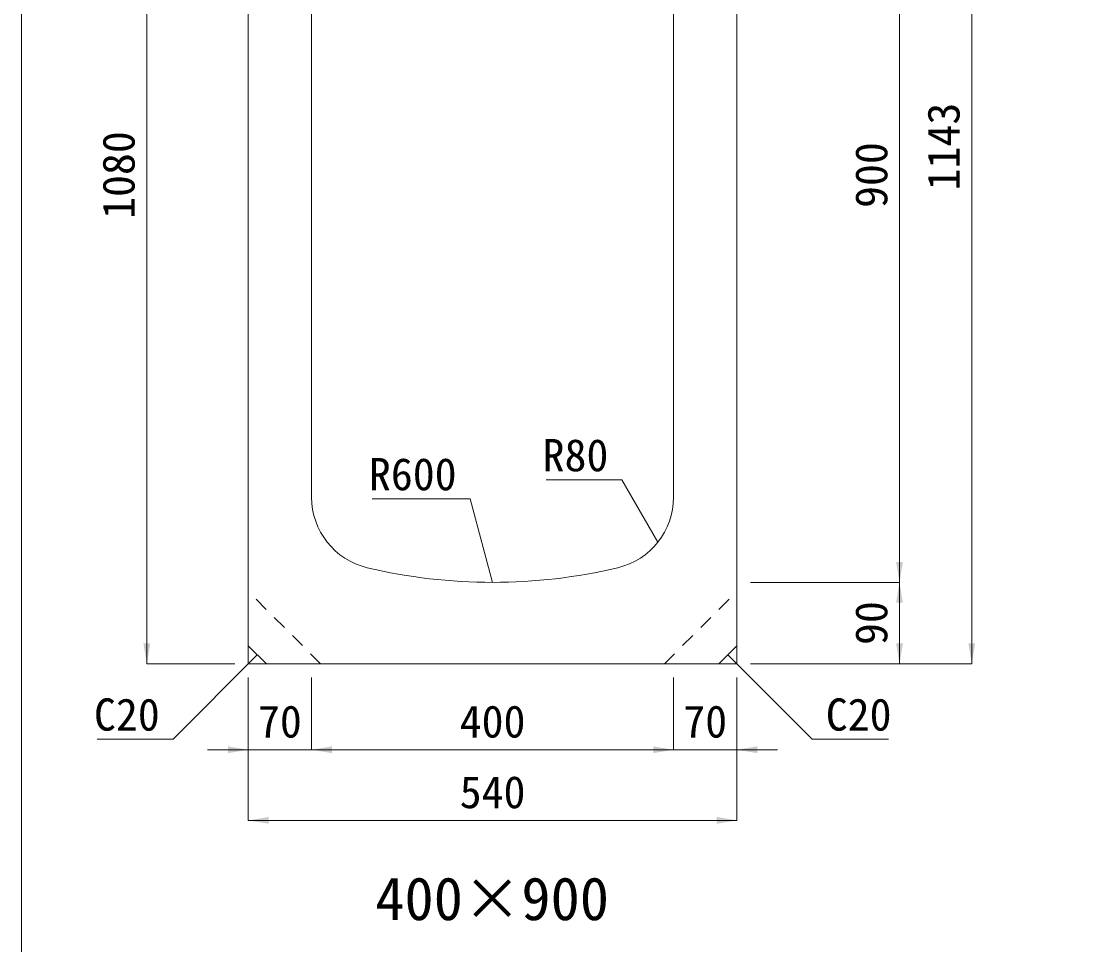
# Model space of a CAD drawing. Units: millimetres at full size; some dimension numbers follow another scale. Extents: x -3301 to 90699, y 107523 to 139162.
# Drawn here: x 18932 to 20119, y 129802 to 130822 of the extents above; entities that cross this region are included whole.
import ezdxf
from ezdxf.enums import TextEntityAlignment as Align

# ---------------------------------------------------------------- set-up
doc = ezdxf.new("R2010")
doc.units = ezdxf.units.MM
doc.header["$LTSCALE"] = 21
doc.linetypes.add('USER1', pattern=[1.35, 0.75, -0.6])
for name, color, linetype, lineweight in [('0_2', 7, 'USER1', 9), ('寸法線', 7, 'Continuous', 9), ('引出線', 4, 'Continuous', 9), ('本体', 2, 'Continuous', 9), ('補助線', 8, 'Continuous', 13)]:
    doc.layers.add(name, color=color, linetype=linetype, lineweight=lineweight)
doc.styles.add('ＭＳ ゴシック', font='')
doc.styles.get('ＭＳ ゴシック').set_extended_font_data('MS Gothic')

# ---------------------------------------------------------------- blocks, each defined once
blk = doc.blocks.new('filled_arrow')
at = {"color": 0, "linetype": 'Continuous', "lineweight": -2}
blk.add_solid([(7.5, 1.25), (0, 0), (7.5, -1.25)], dxfattribs=at)

msp = doc.modelspace()

# ---------------------------------------------------------------- linework, layer by layer
at = {"layer": '0_2', "color": 1, "linetype": 'Continuous', "lineweight": 13}
msp.add_lwpolyline([(18931.58, 131841.49), (21581.27, 131841.49), (21581.27, 129376.05), (18931.58, 129376.05)], close=True, dxfattribs=at)
at = {"layer": '寸法線'}
for p, q in [((19981.77, 131255.05), (19981.77, 130112.05)), ((19070.08, 131192.05), (19070.08, 130112.05)), ((19901.91, 131102.05), (19901.91, 130202.05)), ((19737.2, 130202.05), (19901.91, 130202.05)), ((19737.2, 130202.05), (19901.91, 130202.05)), ((19901.91, 130202.05), (19901.91, 130112.05)), ((19167.2, 130112.05), (19070.08, 130112.05)), ((19737.2, 130112.05), (19901.91, 130112.05)), ((19737.2, 130112.05), (19981.77, 130112.05)), ((19182.2, 130097.05), (19182.2, 130017.11)), ((19182.2, 130097.05), (19182.2, 129939.07)), ((19252.2, 130097.05), (19252.2, 130017.11)), ((19252.2, 130097.05), (19252.2, 130017.11)), ((19652.2, 130097.05), (19652.2, 130017.11)), ((19652.2, 130097.05), (19652.2, 130017.11)), ((19722.2, 130097.05), (19722.2, 130017.11)), ((19722.2, 130097.05), (19722.2, 129939.07)), ((19137.2, 130017.11), (19297.2, 130017.11)), ((19252.2, 130017.11), (19652.2, 130017.11)), ((19607.2, 130017.11), (19767.2, 130017.11)), ((19182.2, 129939.07), (19722.2, 129939.07))]:
    msp.add_line(p, q, dxfattribs=at)
at = {"layer": '引出線'}
for points in [[(19634.96, 130246.47), (19595.17, 130315.39), (19511.26, 130315.39)], [(19452.2, 130202.05), (19427.45, 130294.42), (19319.18, 130294.42)], [(19192.2, 130122.05), (19099.36, 130028.82), (19015.07, 130028.82)], [(19712.2, 130122.05), (19805.43, 130028.82), (19889.72, 130028.82)]]:
    msp.add_lwpolyline(points, dxfattribs=at)
at = {"layer": '本体', "lineweight": 13}
for p, q in [((19722.2, 131249.05), (19722.2, 130132.05)), ((19182.2, 131186.05), (19182.2, 130132.05)), ((19252.2, 131022.05), (19252.2, 130296.09)), ((19652.2, 131022.05), (19652.2, 130296.09)), ((19202.2, 130112.05), (19182.2, 130132.05)), ((19702.2, 130112.05), (19722.2, 130132.05)), ((19202.2, 130112.05), (19702.2, 130112.05)), ((19702.2, 130112.05), (19642.2, 130112.05))]:
    msp.add_line(p, q, dxfattribs=at)
at = {"layer": '本体', "color": 7, "linetype": 'USER1'}
for p, q in [((19262.2, 130112.05), (19182.2, 130192.05)), ((19642.2, 130112.05), (19722.2, 130192.05))]:
    msp.add_line(p, q, dxfattribs=at)
at = {"layer": '本体', "lineweight": 13}
for centre, radius, start, end in [((19332.2, 130296.09), 80, 180, 256.65764), ((19572.2, 130296.09), 80, 283.34236, 0), ((19452.2, 130802.05), 600, 256.65764, 283.34236)]:
    msp.add_arc(centre, radius, start, end, dxfattribs=at)
at = {"layer": '補助線'}
for p, q in [((19182.2, 130112.05), (19182.2, 130132.05)), ((19722.2, 130112.05), (19722.2, 130132.05)), ((19202.2, 130112.05), (19182.2, 130112.05)), ((19702.2, 130112.05), (19722.2, 130112.05))]:
    msp.add_line(p, q, dxfattribs=at)

# ---------------------------------------------------------------- block references
at = {"layer": '寸法線', "xscale": 3, "yscale": 3}
for p, rotation in [((19901.91, 130202.05), 90), ((19901.91, 130202.05), 270), ((19070.08, 130112.05), 90), ((19901.91, 130112.05), 90), ((19981.77, 130112.05), 90), ((19182.2, 130017.11), 180), ((19652.2, 130017.11), 180), ((19652.2, 130017.11), 180), ((19722.2, 129939.07), 180)]:
    msp.add_blockref('filled_arrow', p, dxfattribs=dict(at, rotation=rotation))
for p in [(19252.2, 130017.11), (19252.2, 130017.11), (19722.2, 130017.11), (19182.2, 129939.07)]:
    msp.add_blockref('filled_arrow', p, dxfattribs=at)
at = {"layer": '引出線', "xscale": 0.12, "yscale": 0.12}
for p, rotation in [((19634.96, 130246.47), 120), ((19452.2, 130202.05), 105), ((19192.2, 130122.05), 225.1), ((19712.2, 130122.05), 315)]:
    msp.add_blockref('filled_arrow', p, dxfattribs=dict(at, rotation=rotation))

# ---------------------------------------------------------------- texts
at = {"layer": '0_2', "style": 'ＭＳ ゴシック'}
msp.add_text('400×900', height=47.47, dxfattribs=at).set_placement((19451.72, 129852.6), align=Align.MIDDLE_CENTER)
at = {"layer": '寸法線', "style": 'ＭＳ ゴシック'}
for s, p in [('1143', (19950.52, 130683.55)), ('1080', (19038.83, 130652.05)), ('900', (19870.66, 130652.05)), ('90', (19870.66, 130157.05))]:
    msp.add_text(s, height=35.6, rotation=90, dxfattribs=at).set_placement(p, align=Align.MIDDLE_CENTER)
for s, p in [('70', (19217.2, 130048.36)), ('400', (19452.2, 130048.36)), ('70', (19687.2, 130048.36)), ('540', (19452.2, 129970.32))]:
    msp.add_text(s, height=35.6, dxfattribs=at).set_placement(p, align=Align.MIDDLE_CENTER)
at = {"layer": '引出線', "style": 'ＭＳ ゴシック'}
for s, p in [('R80', (19580.17, 130360.39)), ('R600', (19412.45, 130339.42)), ('C20', (19084.36, 130073.82))]:
    msp.add_text(s, height=35.6, dxfattribs=at).set_placement(p, align=Align.TOP_RIGHT)
msp.add_text('C20', height=35.6, dxfattribs=at).set_placement((19820.43, 130073.82), align=Align.TOP_LEFT)

doc.saveas('drawing.dxf')
